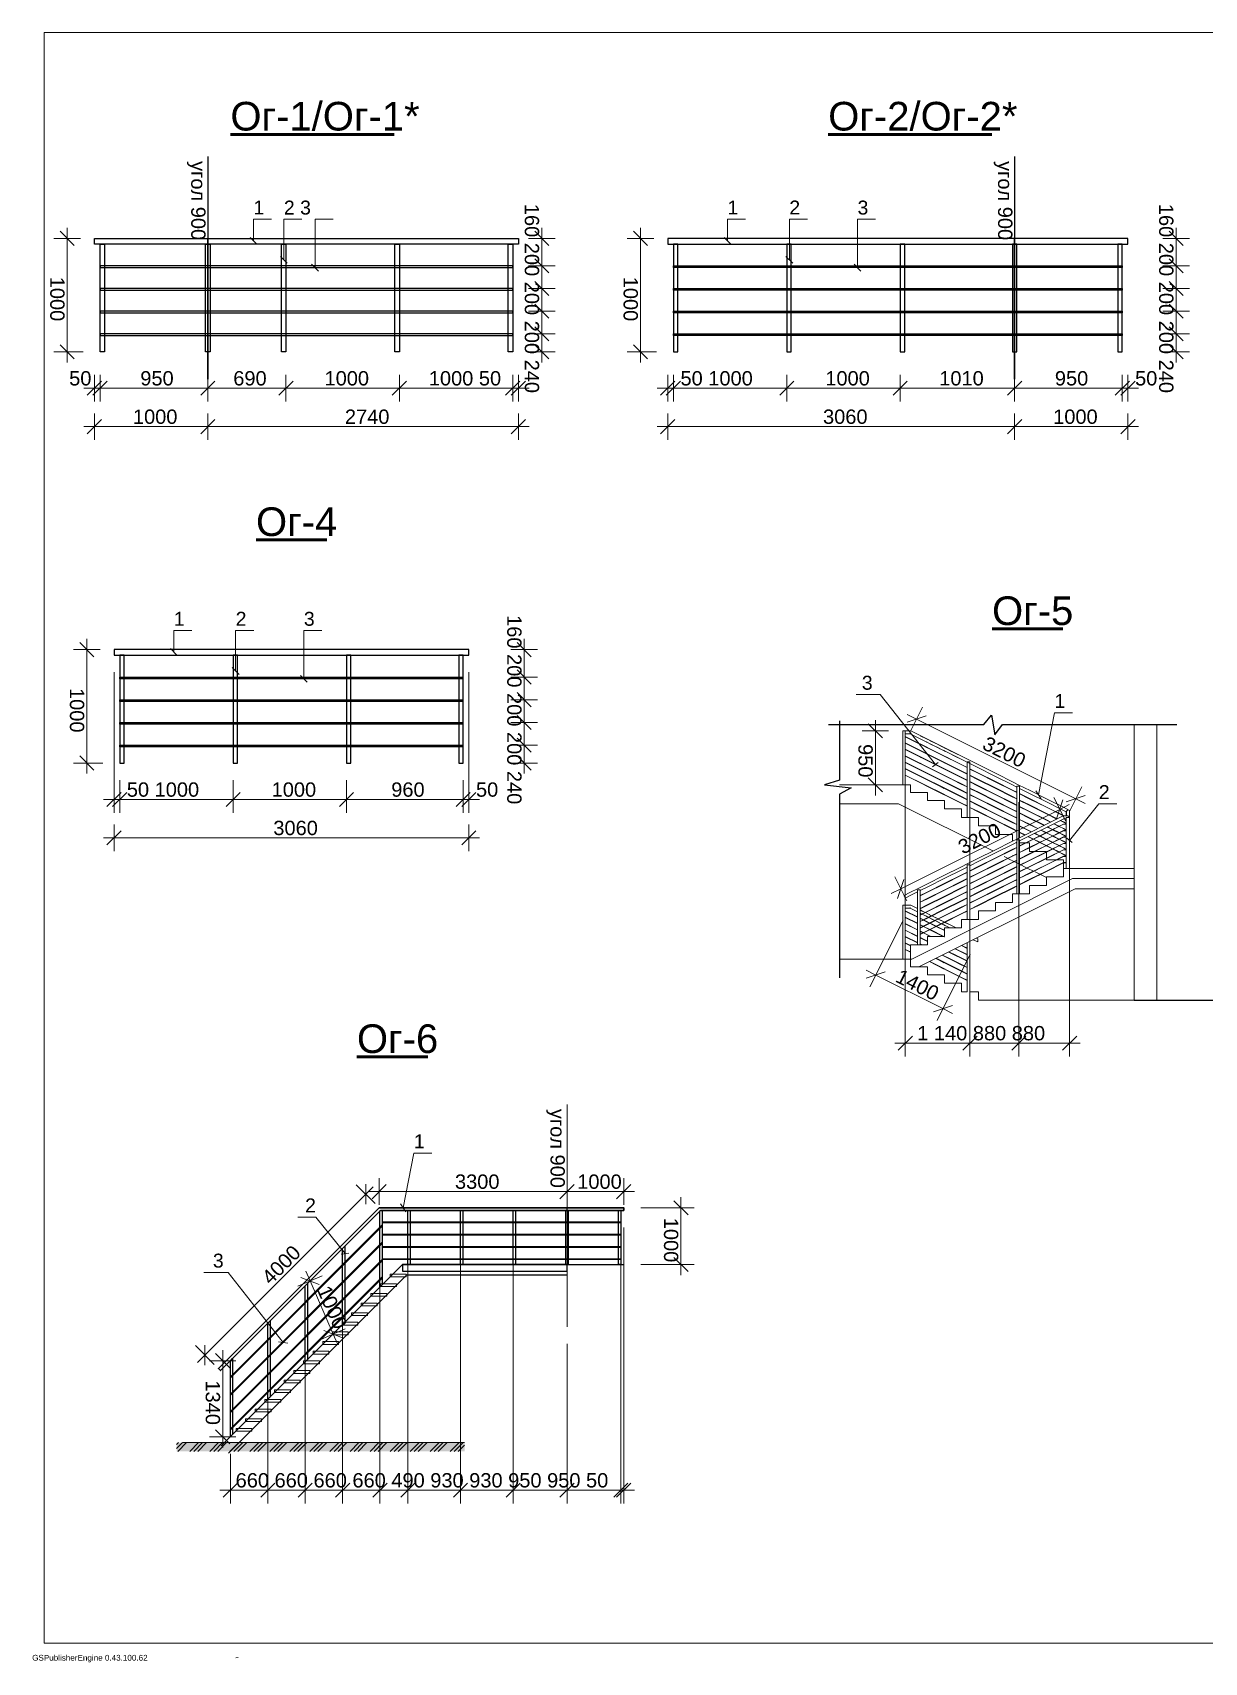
# Model space of a CAD drawing. Header units: millimetres. Extents: x 1372 to 666090, y 1285 to 31551.
# Drawn here: x 384235 to 404704, y 1652 to 30109 of the extents above; entities that cross this region are included whole.
import ezdxf

# ---------------------------------------------------------------- set-up
doc = ezdxf.new("R2010")
doc.units = ezdxf.units.MM
doc.layers.add('PDF _2D - Общий', color=7, linetype='Continuous', true_color=0x7e7e7e)
for name, color, linetype in [('PDF _Аннотация - Общий', 7, 'Continuous'), ('PDF _Геометрия', 7, 'Continuous'), ('PDF _Интерьер - Лестница', 7, 'Continuous'), ('PDF _Интерьер- Перегородка', 7, 'Continuous'), ('PDF _Конструктив - Стены Несущие', 7, 'Continuous'), ('PDF _Размер - Общий', 7, 'Continuous'), ('PDF _Слой ArchiCAD', 7, 'Continuous'), ('PDF _Текст', 7, 'Continuous')]:
    doc.layers.add(name, color=color, linetype=linetype)
doc.styles.add('PDF Arial', font='arial.ttf')

msp = doc.modelspace()

# ---------------------------------------------------------------- linework, layer by layer
at = {"layer": 'PDF _2D - Общий', "color": 7, "lineweight": 20}
for points in [[(386751.3, 5387.3), (386855, 5490.9)], [(386751.3, 5457.3), (386785, 5490.9)], [(386769.6, 5335.6), (386925, 5490.9)], [(386979.6, 5335.6), (387135, 5490.9)], [(387049.6, 5335.6), (387205, 5490.9)], [(387119.6, 5335.6), (387275, 5490.9)], [(387329.7, 5335.6), (387485.1, 5490.9)], [(387399.7, 5335.6), (387555.1, 5490.9)], [(387469.7, 5335.6), (387625.1, 5490.9)], [(387679.7, 5335.6), (387835.1, 5490.9)], [(387749.7, 5335.6), (387905.1, 5490.9)], [(387819.8, 5335.6), (387975.1, 5490.9)], [(388029.8, 5335.6), (388185.2, 5490.9)], [(388099.8, 5335.6), (388255.2, 5490.9)], [(388169.8, 5335.6), (388325.2, 5490.9)], [(388379.8, 5335.6), (388535.2, 5490.9)], [(388449.8, 5335.6), (388605.2, 5490.9)], [(388519.9, 5335.6), (388675.2, 5490.9)], [(388729.9, 5335.6), (388885.3, 5490.9)], [(388799.9, 5335.6), (388955.3, 5490.9)], [(388869.9, 5335.6), (389025.3, 5490.9)], [(389079.9, 5335.6), (389235.3, 5490.9)], [(389150, 5335.6), (389305.3, 5490.9)], [(389220, 5335.6), (389375.3, 5490.9)], [(389430, 5335.6), (389585.4, 5490.9)], [(389500, 5335.6), (389655.4, 5490.9)], [(389570, 5335.6), (389725.4, 5490.9)], [(389780, 5335.6), (389935.4, 5490.9)], [(389850, 5335.6), (390005.4, 5490.9)], [(389920.1, 5335.6), (390075.4, 5490.9)], [(390130.1, 5335.6), (390285.5, 5490.9)], [(390200.1, 5335.6), (390355.5, 5490.9)], [(390270.1, 5335.6), (390425.5, 5490.9)], [(390480.1, 5335.6), (390635.5, 5490.9)], [(390550.2, 5335.6), (390705.5, 5490.9)], [(390620.2, 5335.6), (390775.5, 5490.9)], [(390830.2, 5335.6), (390985.6, 5490.9)], [(390900.2, 5335.6), (391055.6, 5490.9)], [(390970.2, 5335.6), (391125.6, 5490.9)], [(391180.3, 5335.6), (391335.6, 5490.9)], [(391250.3, 5335.6), (391405.6, 5490.9)], [(391320.3, 5335.6), (391475.7, 5490.9)], [(391530.3, 5335.6), (391685.7, 5490.9)], [(391600.3, 5335.6), (391755.7, 5490.9)], [(391670.3, 5335.6), (391780.5, 5445.8)]]:
    msp.add_lwpolyline(points, dxfattribs=at)
at = {"layer": 'PDF _2D - Общий', "color": 7, "lineweight": 0, "true_color": 0xffffff, "transparency": 33554559}
msp.add_solid([(391780.5, 5490.9), (391780.5, 5335.6), (386751.3, 5490.9), (386751.3, 5335.6)], dxfattribs=at)
at = {"layer": 'PDF _Аннотация - Общий', "lineweight": 30}
msp.add_lwpolyline([(394560.8, 9540.3), (393570.7, 9540.3), (390309.8, 9540.3), (387516.6, 6747.3), (387481.6, 6782.3), (390289.3, 9589.8), (393570.7, 9589.8), (394560.8, 9589.8)], close=True, dxfattribs=at)
at = {"layer": 'PDF _Аннотация - Общий', "lineweight": 5}
for points in [[(387689.5, 6640.1), (390342.9, 9293.5)], [(387689.5, 6617.7), (390342.9, 9271.1)], [(390342.9, 9342.3), (393570.7, 9342.3), (394511.3, 9342.3)], [(390342.9, 9326.5), (393570.7, 9326.5), (394511.3, 9326.5)], [(390342.9, 9128.5), (393570.7, 9128.5), (394511.3, 9128.5)], [(390342.9, 9112.6), (393570.7, 9112.6), (394511.3, 9112.6)], [(387689.5, 6337.7), (390342.9, 8991)], [(387689.5, 6315.3), (390342.9, 8968.6)], [(390342.9, 8914.6), (393570.7, 8914.6), (394511.3, 8914.6)], [(390342.9, 8898.8), (393570.7, 8898.8), (394511.3, 8898.8)], [(387689.5, 6035.2), (390342.9, 8688.6)], [(387689.5, 6012.8), (390342.9, 8666.2)], [(390342.9, 8700.7), (393570.7, 8700.7), (394511.3, 8700.7)], [(390342.9, 8684.9), (393570.7, 8684.9), (394511.3, 8684.9)], [(387689.5, 5732.8), (390342.9, 8386.1)], [(387689.5, 5710.4), (390342.9, 8363.7)], [(391780.5, 5490.9), (386860, 5490.9)]]:
    msp.add_lwpolyline(points, dxfattribs=at)
for points in [[(390313.2, 8263.1), (390590.5, 8263.1), (390590.5, 8213.6), (390313.2, 8213.6)], [(390481.6, 8431.4), (390758.8, 8431.4), (390758.8, 8381.9), (390481.6, 8381.9)], [(390144.9, 8094.8), (390422.2, 8094.8), (390422.2, 8045.3), (390144.9, 8045.3)], [(389808.3, 7758.2), (390085.5, 7758.2), (390085.5, 7708.7), (389808.3, 7708.7)], [(389976.6, 7926.5), (390253.8, 7926.5), (390253.8, 7877), (389976.6, 7877)], [(389471.7, 7421.5), (389748.9, 7421.5), (389748.9, 7372), (389471.7, 7372)], [(389640, 7589.8), (389917.2, 7589.8), (389917.2, 7540.3), (389640, 7540.3)], [(389303.4, 7253.3), (389580.6, 7253.3), (389580.6, 7203.8), (389303.4, 7203.8)], [(388966.7, 6916.7), (389243.9, 6916.7), (389243.9, 6867.2), (388966.7, 6867.2)], [(389135, 7085), (389412.3, 7085), (389412.3, 7035.5), (389135, 7035.5)], [(388630.1, 6580), (388907.3, 6580), (388907.3, 6530.5), (388630.1, 6530.5)], [(388798.4, 6748.4), (389075.6, 6748.4), (389075.6, 6698.9), (388798.4, 6698.9)], [(388461.8, 6411.7), (388739, 6411.7), (388739, 6362.2), (388461.8, 6362.2)], [(388125.1, 6075.1), (388402.4, 6075.1), (388402.4, 6025.6), (388125.1, 6025.6)], [(388293.5, 6243.4), (388570.7, 6243.4), (388570.7, 6193.9), (388293.5, 6193.9)], [(387788.5, 5738.5), (388065.7, 5738.5), (388065.7, 5689), (387788.5, 5689)], [(387956.8, 5906.8), (388234, 5906.8), (388234, 5857.3), (387956.8, 5857.3)]]:
    msp.add_lwpolyline(points, close=True, dxfattribs=at)
at = {"layer": 'PDF _Геометрия', "lineweight": 9}
msp.add_lwpolyline([(387785.3, 1731.7), (387824.5, 1739.6)], dxfattribs=at)
at = {"layer": 'PDF _Интерьер - Лестница', "lineweight": 20}
for points in [[(403478.2, 18030.9), (403478.2, 13214.5), (401052.5, 13214.5), (400755.4, 13214.5), (400755.4, 13363), (400608.6, 13363), (400608.6, 14240.9)], [(403874.2, 18030.9), (403874.2, 13214.5)], [(399691.1, 17857.4), (399573.2, 17916.4), (399479.4, 17916.4), (399436.3, 17916.4), (399436.3, 16974.7), (399479.4, 16974.7), (399479.4, 17916.4)], [(399561.5, 17866.8), (399479.4, 17866.8)], [(400559.1, 17166.9), (399479.4, 17706.8), (400559.1, 17166.9), (399479.4, 17706.8), (400559.1, 17166.9), (400539.5, 17176.7)], [(399479.4, 17702.3), (400559.1, 17162.5), (399479.4, 17702.3), (400559.1, 17162.5), (400535.1, 17174.5)], [(399563.2, 17874.1), (399561.9, 17868.7), (399561.5, 17866.8), (399691.1, 17802)], [(402344.5, 16515.4), (402344.5, 16523.1), (402342.9, 16529.7), (402337.8, 16534), (402251.7, 16577.1), (401954.6, 16725.6), (401657.6, 16874.1), (401462.9, 16971.5), (401360.6, 17022.7), (401063.5, 17171.2), (399573.2, 17916.4), (399572.7, 17914.5), (399571.4, 17909.1)], [(401427.1, 16934.1), (401338.4, 16978.4), (401041.4, 17126.9), (400744.4, 17275.4), (399573.2, 17861)], [(399787.5, 17809.2), (399740.6, 17832.6)], [(399844.4, 17725.4), (399740.6, 17777.3)], [(399755.4, 17680.9), (399740.6, 17688.4)], [(399751, 17678.7), (399740.6, 17683.9)], [(399863.2, 17622.6), (399755.4, 17676.5)], [(399867.6, 17624.8), (399865.2, 17626), (399759.9, 17678.7)], [(399899.7, 17753.1), (399875.4, 17765.2), (399791.9, 17807)], [(399956.6, 17669.3), (399853.3, 17720.9), (399848.8, 17723.2)], [(400011.9, 17697), (399904.1, 17750.9)], [(400068.8, 17613.2), (399961, 17667.1)], [(400124.1, 17640.9), (400016.3, 17694.8)], [(399479.4, 17594.6), (400559.1, 17054.7), (399479.4, 17594.6), (400559.1, 17054.7), (400459.3, 17104.6), (400427.3, 17120.6)], [(400559.1, 17050.3), (399479.4, 17590.1), (400559.1, 17050.3), (400457.5, 17101.1), (400422.9, 17118.4)], [(399479.4, 17482.3), (400559.1, 16942.5), (400459.3, 16992.4), (400315.1, 17064.5)], [(400559.1, 16938.1), (399479.4, 17477.9), (400559.1, 16938.1), (400457.5, 16988.8), (400310.7, 17062.3)], [(399479.4, 17370.1), (400559.1, 16830.3), (400459.3, 16880.2), (400202.9, 17008.4)], [(400559.1, 16825.9), (399479.4, 17365.7), (400559.1, 16825.9), (400457.5, 16876.6), (400198.5, 17006.1)], [(399755.4, 17568.7), (399740.6, 17576.2)], [(399751, 17566.5), (399740.6, 17571.7)], [(399755.4, 17456.5), (399740.6, 17463.9)], [(399751, 17454.3), (399740.6, 17459.5)], [(399975.4, 17566.5), (399867.6, 17620.4)], [(399979.9, 17568.7), (399872.1, 17622.6)], [(400181, 17557.1), (400150.3, 17572.4), (400073.2, 17611)], [(400236.3, 17584.8), (400172.4, 17616.7), (400128.6, 17638.7)], [(400216.4, 17446.1), (400160.5, 17474)], [(400161.4, 17361.3), (400160.5, 17361.8)], [(400225.2, 17446.1), (400162.3, 17477.5)], [(400403.1, 17446.1), (400185.4, 17554.9)], [(400458.4, 17473.7), (400240.8, 17582.5)], [(401349.5, 15988.6), (401349.5, 16109.4), (401052.5, 16109.4), (401052.5, 16257.9), (400755.4, 16257.9), (400755.4, 16406.5), (400608.6, 16406.5), (400559.1, 16406.5), (400559.1, 17376.1), (400608.6, 17376.1), (400608.6, 16406.5)], [(400559.1, 16718.1), (400459.3, 16768), (399479.4, 17257.9)], [(400559.1, 16713.6), (400457.5, 16764.4), (399479.4, 17253.5)], [(400559.1, 16605.9), (400459.3, 16655.7), (399479.4, 17145.7), (400162.3, 16804.3)], [(400559.1, 16601.4), (400457.5, 16652.2), (399479.4, 17141.3), (400160.5, 16800.7)], [(399755.4, 17344.3), (399740.6, 17351.7)], [(399751, 17342.1), (399740.6, 17347.3)], [(401427.1, 16845.1), (401350.4, 16883.5), (401053.4, 17032), (400756.3, 17180.5), (400608.6, 17254.4)], [(401427.1, 16840.7), (401348.6, 16879.9), (401051.6, 17028.4), (400754.5, 17177), (400608.6, 17249.9)], [(401427.1, 16732.9), (401350.4, 16771.3), (401053.4, 16919.8), (400756.3, 17068.3), (400608.6, 17142.2)], [(401427.1, 16728.5), (401348.6, 16767.7), (401051.6, 16916.2), (400754.5, 17064.7), (400608.6, 17137.7)], [(400559.1, 16406.5), (400458.4, 16406.5), (400458.4, 16555), (400161.4, 16555), (400161.4, 16703.5), (399864.3, 16703.5), (399864.3, 16839.1), (399567.3, 16839.1), (399567.3, 16974.7), (398329.7, 16974.7)], [(400160.5, 16912.9), (400086.3, 16950)], [(400162.3, 16916.5), (400090.7, 16952.3)], [(401427.1, 16620.7), (401350.4, 16659), (401053.4, 16807.6), (400756.3, 16956.1), (400608.6, 17030)], [(401427.1, 16616.3), (401348.6, 16655.5), (401051.6, 16804), (400754.5, 16952.5), (400608.6, 17025.5)], [(401427.1, 16508.5), (401350.4, 16546.8), (401053.4, 16695.4), (400756.3, 16843.9), (400608.6, 16917.7)], [(401427.1, 16504.1), (401348.6, 16543.3), (401051.6, 16691.8), (400754.5, 16840.3), (400608.6, 16913.3)], [(401427.1, 16396.3), (401350.4, 16434.6), (401053.4, 16583.1), (400756.3, 16731.7), (400608.6, 16805.5)], [(401427.1, 16391.9), (401348.6, 16431.1), (401051.6, 16579.6), (400754.5, 16728.1), (400608.6, 16801.1)], [(401476.6, 16052.1), (401476.6, 16949.4), (401427.1, 16949.4), (401427.1, 16027.4)], [(402290.1, 16502.6), (402229.5, 16532.8), (401932.5, 16681.3), (401635.5, 16829.9), (401476.6, 16909.3)], [(402254.9, 16431.2), (402241.5, 16437.9), (401944.4, 16586.4), (401647.4, 16735), (401476.6, 16820.4)], [(402246.1, 16431.2), (402239.7, 16434.4), (401942.7, 16582.9), (401645.6, 16731.4), (401476.6, 16816)], [(401427.1, 16284.1), (401350.4, 16322.4), (401053.4, 16470.9), (400756.3, 16619.4), (400608.6, 16693.3)], [(401427.1, 16279.7), (401348.6, 16318.9), (401051.6, 16467.4), (400754.5, 16615.9), (400608.6, 16688.9)], [(401427.1, 16171.9), (401350.4, 16210.2), (401053.4, 16358.7), (400756.3, 16507.2), (400608.6, 16581.1)], [(401427.1, 16167.4), (401348.6, 16206.7), (401051.6, 16355.2), (400754.5, 16503.7), (400608.6, 16576.7)], [(402132.6, 16380.1), (401944.4, 16474.2), (401647.4, 16622.7), (401476.6, 16708.2)], [(402128.2, 16377.9), (401942.7, 16470.7), (401645.6, 16619.2), (401476.6, 16703.7)], [(402020.4, 16324), (401944.4, 16362), (401647.4, 16510.5), (401476.6, 16596)], [(402016, 16321.8), (401942.7, 16358.5), (401645.6, 16507), (401476.6, 16591.5)], [(402299.6, 16515.4), (402290.1, 16515.4), (402290.1, 16431.2)], [(402320.5, 16534), (402311, 16529.7), (402302.8, 16523.1), (402297.2, 16515.4)], [(402349.5, 16406.5), (402349.5, 16515.4), (402340, 16515.4)], [(399691.1, 15104), (399578.4, 15047.7), (399479.4, 14998.2), (399478.5, 14999.9), (399476.1, 15004.7), (399472.5, 15011.8), (399468.3, 15020.3), (399464.1, 15028.8), (399460.5, 15036), (399458.1, 15040.8), (399457.2, 15042.5), (399556.2, 15092), (399704.8, 15166.2), (399853.3, 15240.5), (400150.3, 15389), (400447.3, 15537.5), (400572.7, 15600.2), (400744.4, 15686), (401041.4, 15834.5), (401338.4, 15983), (401440.7, 16034.2), (401635.5, 16131.6), (401932.5, 16280.1), (402234.7, 16431.2), (402319.8, 16431.2), (402329.3, 16429.3), (402337.3, 16424), (402342.7, 16415.9), (402344.5, 16406.5), (402344.5, 16500.1)], [(401908.2, 16267.9), (401647.4, 16398.3), (401476.6, 16483.7)], [(401903.8, 16265.7), (401645.6, 16394.8), (401476.6, 16479.3)], [(401476.6, 15996.8), (401657.6, 16087.3), (401954.6, 16235.8), (402246.4, 16381.7), (402246, 16383.6), (402244.7, 16389)], [(401796, 16211.8), (401647.4, 16286.1), (401476.6, 16371.5)], [(401791.6, 16209.6), (401645.6, 16282.6), (401476.6, 16367.1)], [(402240.3, 16289), (402240.1, 16289.6), (401942.7, 16140.9), (401645.6, 15992.4), (401476.6, 15907.8)], [(401476.6, 15903.4), (401647.4, 15988.8), (401944.4, 16137.4), (402241.1, 16285.7), (402240.9, 16286.2)], [(401683.8, 16155.7), (401647.4, 16173.9), (401476.6, 16259.3)], [(401679.3, 16153.5), (401645.6, 16170.4), (401476.6, 16254.9)], [(402048, 16193.6), (401959.1, 16238)], [(402052.5, 16195.8), (401963.5, 16240.3)], [(402160.2, 16249.7), (402071.3, 16294.1)], [(402164.7, 16251.9), (402075.8, 16296.4)], [(402290.1, 16184.9), (402239.7, 16210), (402164.7, 16247.5)], [(402290.1, 16189.1), (402241.5, 16213.5), (402169.1, 16249.7)], [(402290.1, 16297.1), (402239.7, 16322.2), (402183.5, 16350.3)], [(402290.1, 16301.3), (402241.5, 16325.7), (402188, 16352.5)], [(402236.5, 16424), (402235.2, 16429.3), (402234.7, 16431.2)], [(402240.1, 16289.6), (402290.1, 16289.6)], [(402241.1, 16285.7), (402290.1, 16285.7)], [(402246.4, 16381.7), (402290.1, 16381.7)], [(402349.5, 15515.4), (402349.5, 16406.5), (402290.1, 16406.5), (402290.1, 15515.4)], [(402295, 16431.2), (402295, 16501.4)], [(400608.6, 15562.8), (400766.5, 15641.7), (401063.5, 15790.3), (401360.6, 15938.8), (401427.1, 15972)], [(401427.1, 15960.9), (401404.8, 15960.9)], [(401476.6, 15069.8), (401476.6, 16012.1), (401427.1, 16012.1), (401427.1, 15069.8)], [(402240.3, 16176.8), (402240.1, 16177.4), (401942.7, 16028.7), (401645.6, 15880.2), (401476.6, 15795.6)], [(401476.6, 15791.2), (401647.4, 15876.6), (401944.4, 16025.1), (402241.1, 16173.4), (402240.9, 16174)], [(401571.6, 16099.6), (401476.6, 16147.1)], [(401567.1, 16097.4), (401476.6, 16142.7)], [(402240.3, 16064.6), (402240.1, 16065.2), (401942.7, 15916.5), (401645.6, 15768), (401476.6, 15683.4)], [(401476.6, 15679), (401647.4, 15764.4), (401944.4, 15912.9), (402241.1, 16061.2), (402240.9, 16061.8)], [(401582.7, 15960.9), (401476.6, 15960.9)], [(402240.3, 15952.4), (402240.1, 15953), (401942.7, 15804.3), (401645.6, 15655.7), (401476.6, 15571.2)], [(401476.6, 15566.8), (401647.4, 15652.2), (401944.4, 15800.7), (402241.1, 15949), (402240.9, 15949.6)], [(401646.5, 15880.6), (401646.5, 15960.9), (401591.5, 15960.9)], [(401711.4, 16025.3), (401645.6, 16058.1), (401622.5, 16069.7)], [(401715.8, 16027.5), (401647.4, 16061.7), (401626.9, 16071.9)], [(401823.6, 15969.2), (401715.8, 16023.1)], [(401828, 15971.4), (401720.3, 16025.3)], [(401823.6, 16081.4), (401734.7, 16125.8)], [(401828, 16083.6), (401739.1, 16128)], [(401935.8, 16025.3), (401828, 16079.2)], [(401935.8, 15913.1), (401828, 15966.9)], [(401940.3, 16027.5), (401832.5, 16081.4)], [(401940.3, 15915.3), (401832.5, 15969.2)], [(401935.8, 16137.5), (401846.9, 16181.9)], [(401940.3, 16139.7), (401851.3, 16184.2)], [(402048, 16081.4), (401942.7, 16134.1), (401940.3, 16135.3)], [(402048, 15969.2), (401942.7, 16021.8), (401940.3, 16023.1)], [(402052.5, 16083.6), (401944.7, 16137.5)], [(402052.5, 15971.4), (401944.7, 16025.3)], [(402160.2, 16137.5), (402052.5, 16191.4)], [(402160.2, 16025.3), (402052.5, 16079.2)], [(402160.2, 15913.1), (402052.5, 15966.9)], [(402164.7, 16139.7), (402056.9, 16193.6)], [(402164.7, 16027.5), (402056.9, 16081.4)], [(402164.7, 15915.3), (402056.9, 15969.2)], [(402290.1, 16072.6), (402239.7, 16097.8), (402164.7, 16135.3)], [(402290.1, 15960.4), (402239.7, 15985.5), (402164.7, 16023.1)], [(402290.1, 16076.9), (402241.5, 16101.3), (402169.1, 16137.5)], [(402290.1, 15964.7), (402241.5, 15989.1), (402169.1, 16025.3)], [(402240.1, 16177.4), (402290.1, 16177.4)], [(402240.1, 16065.2), (402290.1, 16065.2)], [(402240.1, 15953), (402290.1, 15953)], [(402241.1, 16173.4), (402290.1, 16173.4)], [(402241.1, 16061.2), (402290.1, 16061.2)], [(402241.1, 15949), (402290.1, 15949)], [(400608.6, 15473.8), (400754.5, 15546.8), (401051.6, 15695.4), (401348.6, 15843.9), (401427.1, 15883.1)], [(400608.6, 15469.4), (400756.3, 15543.3), (401053.4, 15691.8), (401350.4, 15840.3), (401427.1, 15878.7)], [(400608.6, 15361.6), (400754.5, 15434.6), (401051.6, 15583.1), (401348.6, 15731.7), (401427.1, 15770.9)], [(400608.6, 15357.2), (400756.3, 15431.1), (401053.4, 15579.6), (401350.4, 15728.1), (401427.1, 15766.5)], [(400608.6, 15249.4), (400754.5, 15322.4), (401051.6, 15470.9), (401348.6, 15619.4), (401427.1, 15658.7)], [(400608.6, 15245), (400756.3, 15318.9), (401053.4, 15467.4), (401350.4, 15615.9), (401427.1, 15654.2)], [(401356.9, 15735.8), (401349.5, 15739.5)], [(402240.3, 15840.2), (402240.1, 15840.8), (401942.7, 15692.1), (401645.6, 15543.5), (401476.6, 15459)], [(401476.6, 15454.6), (401647.4, 15540), (401944.4, 15688.5), (402241.1, 15836.8), (402240.9, 15837.4)], [(402240.3, 15728), (402240.1, 15728.6), (401942.7, 15579.8), (401645.6, 15431.3), (401476.6, 15346.8)], [(401476.6, 15342.4), (401647.4, 15427.8), (401944.4, 15576.3), (402241.1, 15724.6), (402240.9, 15725.2)], [(401734.5, 15812.4), (401646.5, 15812.4), (401646.5, 15876.2)], [(401943.6, 15804.7), (401943.6, 15812.4), (401743.4, 15812.4)], [(402048, 15856.9), (401942.7, 15909.6), (401940.3, 15910.8)], [(401943.6, 15692.5), (401943.6, 15800.3)], [(402110.7, 15663.9), (401943.6, 15663.9), (401943.6, 15688.1)], [(402052.5, 15859.2), (401944.7, 15913.1)], [(402160.2, 15800.8), (402052.5, 15854.7)], [(402164.7, 15803.1), (402056.9, 15856.9)], [(402240.6, 15616.4), (402240.6, 15663.9), (402193.8, 15663.9), (402119.6, 15663.9)], [(402290.1, 15848.2), (402239.7, 15873.3), (402164.7, 15910.8)], [(402290.1, 15736), (402239.7, 15761.1), (402164.7, 15798.6)], [(402290.1, 15852.5), (402241.5, 15876.9), (402169.1, 15913.1)], [(402290.1, 15740.3), (402241.5, 15764.7), (402169.1, 15800.8)], [(402240.1, 15840.8), (402290.1, 15840.8)], [(402240.1, 15728.6), (402290.1, 15728.6)], [(402241.1, 15836.8), (402290.1, 15836.8)], [(402241.1, 15724.6), (402290.1, 15724.6)], [(399567.3, 14030.2), (399567.3, 14178.7), (399864.3, 14178.7), (399864.3, 14327.2), (400161.4, 14327.2), (400161.4, 14475.8), (400458.4, 14475.8), (400458.4, 14624.3), (400755.4, 14624.3), (400755.4, 14772.8), (401052.5, 14772.8), (401052.5, 14921.3), (401349.5, 14921.3), (401349.5, 15069.8), (401646.5, 15069.8), (401646.5, 15218.3), (401943.6, 15218.3), (401943.6, 15366.8), (402240.6, 15366.8), (402240.6, 15515.4)], [(399740.6, 15128.8), (399875.4, 15196.2), (400172.4, 15344.7), (400469.5, 15493.2), (400559.1, 15538)], [(399740.6, 15039.9), (399863.5, 15101.3), (400160.5, 15249.8), (400457.5, 15398.3), (400559.1, 15449.1)], [(399740.6, 15035.4), (399865.2, 15097.8), (400162.3, 15246.3), (400459.3, 15394.8), (400559.1, 15444.7)], [(400608.6, 14624.3), (400608.6, 15578.1), (400559.1, 15578.1), (400559.1, 14624.3)], [(400608.6, 15137.2), (400754.5, 15210.2), (401051.6, 15358.7), (401348.6, 15507.2), (401427.1, 15546.5)], [(400608.6, 15132.8), (400756.3, 15206.7), (401053.4, 15355.2), (401350.4, 15503.7), (401427.1, 15542)], [(400608.6, 15025), (400754.5, 15098), (401051.6, 15246.5), (401348.6, 15395), (401427.1, 15434.2)], [(400608.6, 15020.6), (400756.3, 15094.5), (401053.4, 15243), (401350.4, 15391.5), (401427.1, 15429.8)], [(402240.3, 15615.8), (402240.1, 15616.4), (401942.7, 15467.6), (401645.6, 15319.1), (401476.6, 15234.6)], [(401476.6, 15230.1), (401647.4, 15315.6), (401944.4, 15464.1), (402241.1, 15612.4), (402240.9, 15613)], [(402240.1, 15616.4), (402290.1, 15616.4)], [(402240.6, 15612.2), (402240.6, 15515.4), (403478.2, 15515.4)], [(402241.1, 15612.4), (402290.1, 15612.4)], [(399740.6, 14178.7), (399740.6, 15144.1), (399691.1, 15144.1), (399691.1, 14178.7)], [(399740.6, 14927.6), (399863.5, 14989.1), (400160.5, 15137.6), (400457.5, 15286.1), (400559.1, 15336.9)], [(399740.6, 14923.2), (399865.2, 14985.5), (400162.3, 15134.1), (400459.3, 15282.6), (400559.1, 15332.5)], [(399740.6, 14815.4), (399863.5, 14876.9), (400160.5, 15025.4), (400457.5, 15173.9), (400559.1, 15224.7)], [(399740.6, 14811), (399865.2, 14873.3), (400162.3, 15021.8), (400459.3, 15170.4), (400559.1, 15220.2)], [(399740.6, 14703.2), (399863.5, 14764.7), (400160.5, 14913.2), (400457.5, 15061.7), (400559.1, 15112.5)], [(399740.6, 14698.8), (399865.2, 14761.1), (400162.3, 14909.6), (400459.3, 15058.1), (400559.1, 15108)], [(400608.6, 14912.8), (400754.5, 14985.8), (401051.6, 15134.3), (401348.6, 15282.8), (401427.1, 15322)], [(400608.6, 14908.4), (400756.3, 14982.2), (401053.4, 15130.8), (401350.4, 15279.3), (401427.1, 15317.6)], [(400608.6, 14800.6), (400754.5, 14873.6), (401051.6, 15022.1), (401348.6, 15170.6), (401427.1, 15209.8)], [(400608.6, 14796.2), (400756.3, 14870), (401053.4, 15018.5), (401350.4, 15167.1), (401427.1, 15205.4)], [(399436.3, 13931.2), (399436.3, 14872.9), (399479.4, 14872.9), (399573.2, 14872.9), (399691.1, 14813.9), (399573.2, 14872.9), (399572.7, 14871), (399571.4, 14865.6)], [(399479.4, 13931.2), (399479.4, 14872.9)], [(399561.5, 14823.4), (399479.4, 14823.4)], [(399563.2, 14830.6), (399561.9, 14825.3), (399561.5, 14823.4), (399691.1, 14758.6), (399573.2, 14817.5)], [(399740.6, 14591), (399863.5, 14652.4), (400160.5, 14801), (400457.5, 14949.5), (400559.1, 15000.3)], [(399740.6, 14586.6), (399865.2, 14648.9), (400162.3, 14797.4), (400459.3, 14945.9), (400559.1, 14995.8)], [(399740.6, 14478.8), (399863.5, 14540.2), (400160.5, 14688.8), (400457.5, 14837.3), (400559.1, 14888)], [(399740.6, 14474.4), (399865.2, 14536.7), (400162.3, 14685.2), (400459.3, 14833.7), (400559.1, 14883.6)], [(399691.1, 14553), (399479.4, 14658.9)], [(399691.1, 14445.2), (399479.4, 14551.1)], [(399787.5, 14765.7), (399740.6, 14789.2), (399826.5, 14746.2), (399791.9, 14763.5)], [(399740.6, 14366.6), (399863.5, 14428), (400160.5, 14576.5), (400457.5, 14725.1), (400559.1, 14775.8)], [(399740.6, 14362.2), (399865.2, 14424.5), (400162.3, 14573), (400459.3, 14721.5), (400559.1, 14771.4)], [(399755.4, 14637.5), (399740.6, 14644.9), (399794.5, 14618), (399759.9, 14635.3)], [(399794.5, 14618), (399740.6, 14644.9)], [(399751, 14635.3), (399740.6, 14640.5), (399790, 14615.7), (399755.4, 14633.1)], [(399790, 14615.7), (399740.6, 14640.5)], [(399755.4, 14525.3), (399740.6, 14532.7), (399794.5, 14505.7), (399740.6, 14532.7), (399794.5, 14505.7), (399740.6, 14532.7)], [(399751, 14523.1), (399740.6, 14528.3), (399790, 14503.5), (399740.6, 14528.3), (399790, 14503.5)], [(399844.4, 14681.9), (399775.6, 14716.3), (399883.4, 14662.4), (399853.3, 14677.5), (399848.8, 14679.7)], [(399863.2, 14579.2), (399794.5, 14613.5), (399902.3, 14559.6), (399867.6, 14576.9)], [(399902.3, 14559.6), (399794.5, 14613.5)], [(399867.6, 14581.4), (399865.2, 14582.6), (399798.9, 14615.7), (399906.7, 14561.9)], [(399798.9, 14615.7), (399906.7, 14561.9), (399872.1, 14579.2)], [(399899.7, 14709.6), (399875.4, 14721.8), (399831, 14744), (399938.7, 14690.1), (399904.1, 14707.4)], [(399956.6, 14625.8), (399887.8, 14660.2), (399995.6, 14606.3), (399961, 14623.6)], [(399975.4, 14523.1), (399906.7, 14557.4), (400014.5, 14503.5), (399906.7, 14557.4)], [(399979.9, 14525.3), (399911.1, 14559.6), (400018.9, 14505.7), (399911.1, 14559.6)], [(400011.9, 14653.5), (399943.2, 14687.9), (400051, 14634), (400016.3, 14651.3)], [(400068.8, 14569.7), (400000, 14604.1), (400107.8, 14550.2), (400073.2, 14567.5)], [(400124.1, 14597.4), (400055.4, 14631.8), (400163.2, 14577.9), (400128.6, 14595.2)], [(400181, 14513.6), (400150.3, 14529), (400112.3, 14548), (400256.7, 14475.8), (400185.4, 14511.4)], [(400236.3, 14541.3), (400172.4, 14573.2), (400167.6, 14575.7), (400367.4, 14475.8), (400240.8, 14539.1)], [(399691.1, 14333), (399479.4, 14438.9)], [(399691.1, 14220.8), (399479.4, 14326.7)], [(399567.3, 13919.5), (399567.3, 14030.2), (399567.3, 14178.7), (399864.3, 14178.7), (399864.3, 14327.2), (400161.4, 14327.2), (400161.4, 14475.8)], [(399755.4, 14413.1), (399740.6, 14420.5), (399794.5, 14393.5), (399740.6, 14420.5), (399794.5, 14393.5)], [(399751, 14410.8), (399740.6, 14416.1), (399790, 14391.3), (399740.6, 14416.1)], [(399755.4, 14300.8), (399740.6, 14308.3), (399864.3, 14246.4)], [(399751, 14298.6), (399740.6, 14303.8), (399864.3, 14242), (399740.6, 14303.8)], [(399902.3, 14447.4), (399794.5, 14501.3)], [(399927.1, 14327.2), (399798.9, 14391.3)], [(400142.6, 14327.2), (399906.7, 14445.2)], [(400161.4, 14317.9), (400160.5, 14318.3)], [(400722.9, 14298), (400747.2, 14285.9), (400744.4, 14231.9), (400667.5, 14270.4)], [(400559.1, 14216.1), (400559.1, 13363), (400458.4, 13363), (400458.4, 13511.5), (400161.4, 13511.5), (400161.4, 13660), (399864.3, 13660), (399864.3, 13795.6), (399567.3, 13795.6), (399567.3, 13931.2), (398329.7, 13931.2), (399590.7, 13931.2)], [(399567.3, 14170.5), (399479.4, 14214.5)], [(399567.3, 14166.1), (399479.4, 14210)], [(399775.2, 14178.7), (399740.6, 14196.1)], [(400559.1, 13674.6), (400459.3, 13724.5), (400017.5, 13945.4)], [(400559.1, 13782.4), (400125.3, 13999.3), (400559.1, 13782.4), (400457.5, 13833.2), (400198.5, 13962.7)], [(400129.7, 14001.5), (400559.1, 13786.8), (400459.3, 13836.7), (400202.9, 13964.9)], [(400559.1, 13894.6), (400237.5, 14055.4), (400559.1, 13894.6), (400457.5, 13945.4), (400310.7, 14018.8)], [(400242, 14057.6), (400559.1, 13899), (400459.3, 13948.9), (400315.1, 14021)], [(400559.1, 14006.8), (400349.7, 14111.5), (400559.1, 14006.8), (400457.5, 14057.6), (400422.9, 14074.9)], [(400354.2, 14113.7), (400559.1, 14011.2), (400354.2, 14113.7), (400559.1, 14011.2), (400459.3, 14061.1), (400427.3, 14077.1)], [(400461.9, 14167.6), (400559.1, 14119), (400461.9, 14167.6), (400559.1, 14119), (400535.1, 14131)], [(400559.1, 14123.5), (400466.4, 14169.8), (400559.1, 14123.5), (400466.4, 14169.8), (400559.1, 14123.5), (400539.5, 14133.2)], [(400559.1, 13558), (400457.5, 13608.7), (399900.9, 13887.1), (400160.5, 13757.3)], [(400559.1, 13562.4), (400459.3, 13612.3), (399905.3, 13889.3), (400162.3, 13760.8)], [(400559.1, 13670.2), (400457.5, 13721), (400013.1, 13943.2)], [(400160.5, 13869.5), (400086.3, 13906.6)], [(400162.3, 13873), (400090.7, 13908.8)]]:
    msp.add_lwpolyline(points, dxfattribs=at)
for points in [[(399479.4, 17819), (400559.1, 17279.1)], [(399479.4, 17814.5), (400559.1, 17274.7)], [(399479.4, 14775.5), (399691.1, 14669.7)], [(399479.4, 14771.1), (399691.1, 14665.2)], [(399479.4, 14663.3), (399691.1, 14557.4)], [(399479.4, 14663.3), (399691.1, 14557.4)], [(399479.4, 14658.9), (399691.1, 14553)], [(399479.4, 14551.1), (399691.1, 14445.2)], [(399479.4, 14546.7), (399691.1, 14440.8)], [(399740.6, 14733.8), (399771.2, 14718.5)], [(399479.4, 14434.4), (399691.1, 14328.6)], [(399479.4, 14322.2), (399691.1, 14216.4)], [(399794.5, 14501.3), (399902.3, 14447.4)], [(399794.5, 14389.1), (399918.2, 14327.2)], [(399798.9, 14503.5), (399906.7, 14449.6)], [(399798.9, 14503.5), (399906.7, 14449.6)], [(399798.9, 14391.3), (399927.1, 14327.2)], [(399906.7, 14445.2), (400142.6, 14327.2)], [(399911.1, 14447.4), (400151.5, 14327.2)], [(399911.1, 14447.4), (400151.5, 14327.2)], [(400018.9, 14501.3), (400161.4, 14430.1)], [(400023.3, 14503.5), (400161.4, 14434.5)], [(399479.4, 14102.2), (399567.3, 14058.3)], [(399479.4, 14097.8), (399567.3, 14053.8)], [(399740.6, 14191.6), (399766.4, 14178.7)]]:
    msp.add_lwpolyline(points, close=True, dxfattribs=at)
at = {"layer": 'PDF _Интерьер- Перегородка', "lineweight": 5}
for points in [[(388093.3, 26473.6), (388093.3, 26848.6), (388408.3, 26848.6)], [(388624.9, 26142.2), (388624.9, 26848.6), (388939.9, 26848.6)], [(389169.2, 26005.5), (389169.2, 26848.6), (389484.2, 26848.6)], [(396373.7, 26473.6), (396373.7, 26848.6), (396688.7, 26848.6)], [(397453.6, 26142.2), (397453.6, 26848.6), (397768.6, 26848.6)], [(398645.1, 26005.5), (398645.1, 26848.6), (398960.1, 26848.6)], [(386702.5, 19292.8), (386702.5, 19667.9), (387017.5, 19667.9)], [(387782.3, 18961.5), (387782.3, 19667.9), (388097.4, 19667.9)], [(388973.8, 18824.7), (388973.8, 19667.9), (389288.9, 19667.9)], [(400003.9, 17327.8), (399042, 18551.4), (398619.3, 18551.4)], [(401806.1, 16799.9), (402086.3, 18232.7), (402401.3, 18232.7)], [(402349.5, 16005.5), (402859.8, 16641), (403174.8, 16641)], [(390709.6, 9589.8), (390896.4, 10545.4), (391211.5, 10545.4)], [(389693.6, 8789.1), (389183.4, 9424.5), (388868.3, 9424.5)], [(388612.5, 7238.3), (387650.6, 8461.7), (387227.9, 8461.7)]]:
    msp.add_lwpolyline(points, dxfattribs=at)
at = {"layer": 'PDF _Интерьер- Перегородка', "lineweight": 20}
for points in [[(388033.9, 26533), (388152.7, 26414.2)], [(396314.3, 26533), (396433.1, 26414.2)], [(388565.5, 26201.6), (388684.3, 26082.8)], [(397394.2, 26201.6), (397513, 26082.8)], [(389109.7, 26064.9), (389228.6, 25946.1)], [(398585.7, 26064.9), (398704.5, 25946.1)], [(386643, 19352.2), (386761.9, 19233.4)], [(387722.9, 19020.9), (387841.7, 18902.1)], [(388914.4, 18884.1), (389033.2, 18765.3)], [(399957.2, 17291.1), (400050.6, 17364.6)], [(401759.2, 16869.6), (401853, 16730.2)], [(401006.3, 15822.5), (399363.3, 16644.1), (398329.7, 16644.1)], [(402303.2, 16042.7), (402395.8, 15968.3)], [(401327.5, 15662), (401208.1, 15721.7)], [(401463.4, 15594), (401342.2, 15654.6)], [(401596, 15527.7), (401476.6, 15587.4)], [(401732.9, 15459.3), (401610.7, 15520.4)], [(401943.6, 15353.9), (401745.1, 15453.2)], [(402240.6, 15515.4), (403478.2, 15515.4), (403478.2, 15456)], [(403478.2, 15337.1), (402402.6, 15337.1), (399590.7, 13931.2)], [(403478.2, 15158.9), (402444.6, 15158.9), (399718, 13795.6)], [(390662.7, 9659.6), (390756.5, 9520.1)], [(389625.8, 8778.6), (389761.4, 8799.5)], [(388529.1, 7248.2), (388695.9, 7228.3)]]:
    msp.add_lwpolyline(points, dxfattribs=at)
at = {"layer": 'PDF _Конструктив - Стены Несущие', "lineweight": 25}
for points in [[(387294.9, 27943.1), (387294.9, 24058), (387294.9, 24536.2), (387294.9, 26516.4)], [(401388.9, 27943.1), (401388.9, 24058), (401388.9, 24536.2), (401388.9, 26516.4)], [(391757.3, 18824.7), (385757.3, 18824.7), (385757.3, 18856.4), (391757.3, 18856.4)], [(391757.3, 18428.7), (385757.3, 18428.7), (385757.3, 18460.4), (391757.3, 18460.4)], [(391757.3, 18032.7), (385757.3, 18032.7), (385757.3, 18064.3), (391757.3, 18064.3)], [(398329.7, 18092.4), (398329.7, 17056), (398066, 16974.4), (398536.1, 16921.7), (398329.7, 16809.4), (398329.7, 14882.6), (398329.7, 14616), (398329.7, 13603)], [(398138, 18030.9), (400853.2, 18030.9), (400984.5, 18192.5), (401040.8, 17847.1), (401177.9, 18030.9), (404225.1, 18030.9)], [(391757.3, 17636.6), (385757.3, 17636.6), (385757.3, 17668.3), (391757.3, 17668.3)], [(403478.2, 13214.5), (405217.4, 13214.5)], [(390303.3, 8203.7), (390303.3, 9533.9), (390309.8, 9540.3)], [(390342.9, 9540.3), (390342.9, 8243.3)], [(393570.7, 9540.3), (393570.7, 9589.8)], [(389649.9, 7550.2), (389649.9, 8880.4), (389689.5, 8920.1), (389689.5, 7589.8)], [(387531.1, 5431.5), (390699.4, 8599.8), (393570.7, 8599.8), (390699.4, 8599.8), (390699.4, 8480.9), (393570.7, 8480.9), (393570.7, 8599.8), (394560.8, 8599.8)], [(387657.1, 5305.5), (390773.2, 8421.5), (393570.7, 8421.5)], [(388996.4, 6896.9), (388996.4, 8227), (389036, 8266.6), (389036, 6936.5)], [(388343, 6243.4), (388343, 7573.5), (388382.6, 7613.1), (388382.6, 6283)], [(387689.5, 5589.9), (387689.5, 6920.2), (387729.1, 6959.8), (387729.1, 5629.6)]]:
    msp.add_lwpolyline(points, dxfattribs=at)
for points in [[(385314.7, 26516.4), (387294.9, 26516.4), (392720.6, 26516.4), (392720.6, 26417.4), (385314.7, 26417.4)], [(403369.1, 26516.4), (401388.9, 26516.4), (395329.5, 26516.4), (395329.5, 26417.4), (403369.1, 26417.4)], [(385413.7, 26417.4), (385492.9, 26417.4), (385492.9, 24536.2), (385413.7, 24536.2)], [(387255.3, 26417.4), (387334.5, 26417.4), (387334.5, 24536.2), (387255.3, 24536.2)], [(388582, 26417.4), (388661.2, 26417.4), (388661.2, 24536.2), (388582, 24536.2)], [(390562.2, 26417.4), (390641.4, 26417.4), (390641.4, 24536.2), (390562.2, 24536.2)], [(392542.4, 26417.4), (392621.6, 26417.4), (392621.6, 24536.2), (392542.4, 24536.2)], [(395507.8, 26417.4), (395428.6, 26417.4), (395428.6, 24536.2), (395507.8, 24536.2)], [(397488, 26417.4), (397408.7, 26417.4), (397408.7, 24536.2), (397488, 24536.2)], [(399468.2, 26417.4), (399388.9, 26417.4), (399388.9, 24536.2), (399468.2, 24536.2)], [(401428.6, 26417.4), (401349.3, 26417.4), (401349.3, 24536.2), (401428.6, 24536.2)], [(403270.1, 26417.4), (403190.9, 26417.4), (403190.9, 24536.2), (403270.1, 24536.2)], [(385413.7, 26005.5), (392621.6, 26005.5), (392621.6, 26037.2), (385413.7, 26037.2)], [(403270.1, 26005.5), (395428.6, 26005.5), (395428.6, 26037.2), (403270.1, 26037.2)], [(385413.7, 25609.5), (392621.6, 25609.5), (392621.6, 25641.1), (385413.7, 25641.1)], [(403270.1, 25609.5), (395428.6, 25609.5), (395428.6, 25641.1), (403270.1, 25641.1)], [(385413.7, 25213.4), (392621.6, 25213.4), (392621.6, 25245.1), (385413.7, 25245.1)], [(403270.1, 25213.4), (395428.6, 25213.4), (395428.6, 25245.1), (403270.1, 25245.1)], [(385413.7, 24817.4), (392621.6, 24817.4), (392621.6, 24849.1), (385413.7, 24849.1)], [(403270.1, 24817.4), (395428.6, 24817.4), (395428.6, 24849.1), (403270.1, 24849.1)], [(391856.3, 19335.6), (391717.7, 19335.6), (385658.3, 19335.6), (385658.3, 19236.6), (391856.3, 19236.6)], [(385836.5, 19236.6), (385757.3, 19236.6), (385757.3, 17355.4), (385836.5, 17355.4)], [(387816.7, 19236.6), (387737.5, 19236.6), (387737.5, 17355.4), (387816.7, 17355.4)], [(389796.9, 19236.6), (389717.7, 19236.6), (389717.7, 17355.4), (389796.9, 17355.4)], [(391757.3, 19236.6), (391678.1, 19236.6), (391678.1, 17355.4), (391757.3, 17355.4)], [(390828.1, 8599.8), (390788.5, 8599.8), (390788.5, 9540.3), (390828.1, 9540.3)], [(391748.9, 8599.8), (391709.3, 8599.8), (391709.3, 9540.3), (391748.9, 9540.3)], [(392669.7, 8599.8), (392630.1, 8599.8), (392630.1, 9540.3), (392669.7, 9540.3)], [(393590.5, 8599.8), (393550.9, 8599.8), (393550.9, 9540.3), (393590.5, 9540.3)], [(394511.3, 8599.8), (394471.6, 8599.8), (394471.6, 9540.3), (394511.3, 9540.3)]]:
    msp.add_lwpolyline(points, close=True, dxfattribs=at)
at = {"layer": 'PDF _Конструктив - Стены Несущие', "lineweight": 5}
msp.add_lwpolyline([(393570.7, 11394.5), (393570.7, 7509.4)], dxfattribs=at)
at = {"layer": 'PDF _Размер - Общий', "lineweight": 50}
for points in [[(387690.5, 28330.7), (388422, 28330.7), (388613, 28330.7), (388929.8, 28330.7), (389088.3, 28330.7), (389819.8, 28330.7), (390010.8, 28330.7), (390327.7, 28330.7), (390551.3, 28330.7)], [(398132.6, 28330.7), (398864.1, 28330.7), (399055.1, 28330.7), (399371.9, 28330.7), (399530.3, 28330.7), (400261.8, 28330.7), (400452.9, 28330.7), (400769.7, 28330.7), (400993.4, 28330.7)], [(388137.6, 21250.5), (388869.1, 21250.5), (389060.2, 21250.5), (389377, 21250.5)], [(400994.2, 19696), (401725.7, 19696), (401916.7, 19696), (402233.6, 19696)], [(389900.7, 12223.4), (390632.2, 12223.4), (390823.2, 12223.4), (391140, 12223.4)]]:
    msp.add_lwpolyline(points, dxfattribs=at)
at = {"layer": 'PDF _Размер - Общий', "lineweight": 5}
for points in [[(385071.9, 26516.4), (384607.8, 26516.4)], [(384963.6, 26392.6), (384716.1, 26640.2)], [(384839.9, 24350.6), (384839.9, 24536.2), (384839.9, 26516.4), (384839.9, 26702)], [(393361.2, 26516.4), (392897.1, 26516.4)], [(393252.9, 26392.6), (393005.4, 26640.2)], [(393129.2, 24350.6), (393129.2, 24536.2), (393129.2, 24849.1), (393129.2, 25245.1), (393129.2, 25641.1), (393129.2, 26037.2), (393129.2, 26516.4), (393129.2, 26702)], [(395086.7, 26516.4), (394622.6, 26516.4)], [(394978.4, 26392.6), (394730.9, 26640.2)], [(394854.7, 24350.6), (394854.7, 24536.2), (394854.7, 26516.4), (394854.7, 26702)], [(404441.8, 26516.4), (403977.7, 26516.4)], [(404333.5, 26392.6), (404086, 26640.2)], [(404209.7, 24350.6), (404209.7, 24536.2), (404209.7, 24849.1), (404209.7, 25245.1), (404209.7, 25641.1), (404209.7, 26037.2), (404209.7, 26516.4), (404209.7, 26702)], [(393361.2, 26037.2), (392897.1, 26037.2)], [(393005.4, 26160.9), (393252.9, 25913.4)], [(404441.8, 26037.2), (403977.7, 26037.2)], [(404086, 26160.9), (404333.5, 25913.4)], [(393361.2, 25641.1), (392897.1, 25641.1)], [(393005.4, 25764.9), (393252.9, 25517.4)], [(404441.8, 25641.1), (403977.7, 25641.1)], [(404086, 25764.9), (404333.5, 25517.4)], [(393005.4, 25368.9), (393252.9, 25121.3)], [(404086, 25368.9), (404333.5, 25121.3)], [(393361.2, 25245.1), (392897.1, 25245.1)], [(404441.8, 25245.1), (403977.7, 25245.1)], [(393361.2, 24849.1), (392897.1, 24849.1)], [(393005.4, 24972.8), (393252.9, 24725.3)], [(404441.8, 24849.1), (403977.7, 24849.1)], [(404086, 24972.8), (404333.5, 24725.3)], [(385116.7, 24536.2), (384607.8, 24536.2)], [(384716.1, 24660), (384963.6, 24412.4)], [(393361.2, 24536.2), (392897.1, 24536.2)], [(393005.4, 24660), (393252.9, 24412.4)], [(395131.5, 24536.2), (394622.6, 24536.2)], [(394730.9, 24660), (394978.4, 24412.4)], [(404441.8, 24536.2), (403977.7, 24536.2)], [(404086, 24660), (404333.5, 24412.4)], [(385191, 23775.6), (385438.5, 24023.1)], [(385537.5, 24023.1), (385290, 23775.6)], [(385314.7, 23667.3), (385314.7, 24131.4)], [(385413.7, 23667.3), (385413.7, 24131.4)], [(387418.7, 24023.1), (387171.1, 23775.6)], [(387294.9, 23667.3), (387294.9, 24131.4)], [(388785, 24023.1), (388537.5, 23775.6)], [(388661.2, 23667.3), (388661.2, 24131.4)], [(390765.2, 24023.1), (390517.7, 23775.6)], [(390641.4, 23667.3), (390641.4, 24131.4)], [(392497.8, 23775.6), (392745.4, 24023.1)], [(392844.4, 24023.1), (392596.9, 23775.6)], [(392621.6, 23667.3), (392621.6, 24131.4)], [(392720.6, 23667.3), (392720.6, 24131.4)], [(395205.8, 23775.6), (395453.3, 24023.1)], [(395552.3, 24023.1), (395304.8, 23775.6)], [(395329.5, 24131.4), (395329.5, 23667.3)], [(395428.6, 24131.4), (395428.6, 23667.3)], [(397285, 23775.6), (397532.5, 24023.1)], [(397408.7, 24131.4), (397408.7, 23667.3)], [(399265.2, 23775.6), (399512.7, 24023.1)], [(399388.9, 24131.4), (399388.9, 23667.3)], [(401265.2, 23775.6), (401512.7, 24023.1)], [(401388.9, 24131.4), (401388.9, 23667.3)], [(403146.4, 23775.6), (403393.9, 24023.1)], [(403492.9, 24023.1), (403245.4, 23775.6)], [(403270.1, 24131.4), (403270.1, 23667.3)], [(403369.1, 24131.4), (403369.1, 23667.3)], [(385129.1, 23899.4), (385314.7, 23899.4), (385413.7, 23899.4), (387294.9, 23899.4), (388661.2, 23899.4), (390641.4, 23899.4), (392621.6, 23899.4), (392720.6, 23899.4), (392906.3, 23899.4)], [(403554.8, 23899.4), (403369.1, 23899.4), (403270.1, 23899.4), (401388.9, 23899.4), (399388.9, 23899.4), (397408.7, 23899.4), (395428.6, 23899.4), (395329.5, 23899.4), (395143.9, 23899.4)], [(385438.5, 23352.8), (385191, 23105.3)], [(385314.7, 22997), (385314.7, 23461.1)], [(387418.7, 23352.8), (387171.1, 23105.3)], [(387294.9, 22997), (387294.9, 23461.1)], [(392596.9, 23105.3), (392844.4, 23352.8)], [(392720.6, 22997), (392720.6, 23461.1)], [(395453.3, 23352.8), (395205.8, 23105.3)], [(395329.5, 23461.1), (395329.5, 22997)], [(401265.2, 23105.3), (401512.7, 23352.8)], [(401388.9, 23461.1), (401388.9, 22997)], [(403245.4, 23105.3), (403492.9, 23352.8)], [(403369.1, 23461.1), (403369.1, 22997)], [(385129.1, 23229), (385314.7, 23229), (387294.9, 23229), (392720.6, 23229), (392906.3, 23229)], [(403554.8, 23229), (403369.1, 23229), (401388.9, 23229), (395329.5, 23229), (395143.9, 23229)], [(385307.2, 19211.9), (385059.7, 19459.4)], [(385183.4, 17169.8), (385183.4, 17355.4), (385183.4, 19335.6), (385183.4, 19521.3)], [(392946, 19211.9), (392698.5, 19459.4)], [(392822.2, 17169.8), (392822.2, 17355.4), (392822.2, 17668.3), (392822.2, 18064.3), (392822.2, 18460.4), (392822.2, 18856.4), (392822.2, 19335.6), (392822.2, 19521.3)], [(385415.5, 19335.6), (384951.4, 19335.6)], [(393054.3, 19335.6), (392590.2, 19335.6)], [(385658.3, 18939.6), (385658.3, 16486.6)], [(391856.3, 18939.6), (391856.3, 16486.6)], [(393054.3, 18856.4), (392590.2, 18856.4)], [(392698.5, 18980.2), (392946, 18732.7)], [(392698.5, 18584.1), (392946, 18336.6)], [(393054.3, 18460.4), (392590.2, 18460.4)], [(399779.5, 18329), (399571.9, 17913.9)], [(393054.3, 18064.3), (392590.2, 18064.3)], [(392698.5, 18188.1), (392946, 17940.6)], [(399080.2, 17792.6), (398832.7, 18040.1)], [(398956.5, 16789), (398956.5, 16974.7), (398956.5, 17916.4), (398956.5, 18102)], [(402623.2, 16647.7), (402457.2, 16730.7), (399675.7, 18121.5), (399509.7, 18204.5)], [(399841.8, 18176.8), (399509.7, 18066.1)], [(393054.3, 17668.3), (392590.2, 17668.3)], [(392698.5, 17792.1), (392946, 17544.5)], [(399188.5, 17916.4), (398724.4, 17916.4)], [(385059.7, 17479.2), (385307.2, 17231.7)], [(392698.5, 17479.2), (392946, 17231.7)], [(399479.4, 12232.8), (399479.4, 17619.3)], [(385460.3, 17355.4), (384951.4, 17355.4)], [(393054.3, 17355.4), (392590.2, 17355.4)], [(398832.7, 17098.4), (399080.2, 16850.9)], [(400608.6, 12232.8), (400608.6, 17079)], [(385534.5, 16594.8), (385782.1, 16842.4)], [(385881.1, 16842.4), (385633.5, 16594.8)], [(385757.3, 17058.4), (385757.3, 16486.6)], [(387613.7, 16594.8), (387861.3, 16842.4)], [(387737.5, 17058.4), (387737.5, 16486.6)], [(389593.9, 16594.8), (389841.5, 16842.4)], [(389717.7, 17058.4), (389717.7, 16486.6)], [(391633.5, 16594.8), (391881.1, 16842.4)], [(391980.1, 16842.4), (391732.5, 16594.8)], [(391757.3, 17058.4), (391757.3, 16486.6)], [(399188.5, 16974.7), (398724.4, 16974.7)], [(402561, 16938.3), (402353.4, 16523.2)], [(392041.9, 16718.6), (391856.3, 16718.6), (391757.3, 16718.6), (389717.7, 16718.6), (387737.5, 16718.6), (385757.3, 16718.6), (385658.3, 16718.6), (385472.7, 16718.6)], [(399233.4, 15075), (399399.4, 15158), (402176.9, 16546.8), (402343, 16629.8)], [(401462.9, 12232.8), (401462.9, 16674.5)], [(402280.7, 16339.2), (402073.2, 16754.3)], [(402121.6, 16380.7), (402232.3, 16712.8)], [(402291.1, 16675.4), (402623.2, 16786.1)], [(385658.3, 16280.3), (385658.3, 15816.2)], [(391856.3, 16280.3), (391856.3, 15816.2)], [(392041.9, 16048.3), (391856.3, 16048.3), (385658.3, 16048.3), (385472.7, 16048.3)], [(385782.1, 16172), (385534.5, 15924.5)], [(391732.5, 15924.5), (391980.1, 16172)], [(402349.5, 12232.8), (402349.5, 16218.3)], [(399503.2, 14950.5), (399295.7, 15365.6)], [(399454.8, 15324.1), (399344.1, 14992)], [(398859.9, 13446.4), (399440.3, 14607.2)], [(400034, 12859.4), (400614.4, 14020.2)], [(398797.7, 13737), (398963.7, 13654), (400137.7, 13067), (400303.8, 12983.9)], [(399129.7, 13709.3), (398797.7, 13598.6)], [(399971.7, 13011.6), (400303.8, 13122.3)], [(399603.1, 12588.7), (399355.6, 12341.1)], [(400732.3, 12588.7), (400484.8, 12341.1)], [(401586.6, 12588.7), (401339.1, 12341.1)], [(402225.7, 12341.1), (402473.3, 12588.7)], [(399293.7, 12464.9), (399479.4, 12464.9), (400608.6, 12464.9), (401462.9, 12464.9), (402349.5, 12464.9), (402535.1, 12464.9)], [(390217.3, 9661.8), (389889.2, 9990)], [(390053.3, 9650.8), (390053.3, 10000.9)], [(390413, 9996.3), (390165.5, 9748.8)], [(390289.3, 9640.5), (390289.3, 10104.6)], [(393694.4, 9996.3), (393446.9, 9748.8)], [(393570.7, 9640.5), (393570.7, 10104.6)], [(394437, 9748.8), (394684.5, 9996.3)], [(394560.8, 9640.5), (394560.8, 10104.6)], [(387114.3, 6887), (387245.6, 7018.3), (390053.3, 9825.9), (390184.5, 9957.1)], [(390103.6, 9872.6), (390289.3, 9872.6), (393570.7, 9872.6), (394560.8, 9872.6), (394746.4, 9872.6)], [(395684.1, 9466.1), (395436.6, 9713.6)], [(395560.4, 8414.1), (395560.4, 8599.8), (395560.4, 9589.8), (395560.4, 9775.5)], [(395792.4, 9589.8), (394857.8, 9589.8)], [(390303.3, 4426), (390303.3, 9236.9)], [(390788.5, 4426), (390788.5, 9243.3)], [(391709.3, 4426), (391709.3, 9243.3)], [(392630.1, 4426), (392630.1, 9243.3)], [(394511.3, 4426), (394511.3, 9243.3)], [(394560.8, 4426), (394560.8, 9243.3)], [(389649.9, 4426), (389649.9, 8583.4)], [(395792.4, 8599.8), (394857.8, 8599.8)], [(395436.6, 8723.5), (395684.1, 8476)], [(389293.5, 8404.2), (388868.1, 8218.5)], [(389243.7, 8247.5), (388917.8, 8375.2)], [(389559.4, 7215.5), (389485.1, 7385.5), (389080.8, 8311.4), (389006.5, 8481.5)], [(388996.4, 4426), (388996.4, 7930)], [(389697.8, 7478.4), (389272.5, 7292.7)], [(389322.2, 7449.4), (389648.1, 7321.6)], [(387409.7, 6854.2), (387081.5, 7182.4)], [(387245.6, 7193.3), (387245.6, 6843.3)], [(388343, 4426), (388343, 7276.6)], [(393570.7, 4426), (393570.7, 7212.4)], [(387787.8, 6920.2), (387323.7, 6920.2)], [(387679.5, 6796.4), (387432, 7043.9)], [(387555.8, 5404.3), (387555.8, 5589.9), (387555.8, 6920.2), (387555.8, 7105.8)], [(387432, 5713.7), (387679.5, 5466.2)], [(387787.8, 5589.9), (387323.7, 5589.9)], [(387689.5, 4426), (387689.5, 5292.9)], [(387503.8, 4658.1), (387689.5, 4658.1), (388343, 4658.1), (388996.4, 4658.1), (389649.9, 4658.1), (390303.3, 4658.1), (390788.5, 4658.1), (391709.3, 4658.1), (392630.1, 4658.1), (393570.7, 4658.1), (394511.3, 4658.1), (394560.8, 4658.1), (394746.4, 4658.1)], [(387813.3, 4781.8), (387565.7, 4534.3)], [(388466.7, 4781.8), (388219.2, 4534.3)], [(389120.2, 4781.8), (388872.7, 4534.3)], [(389773.7, 4781.8), (389526.1, 4534.3)], [(390427.1, 4781.8), (390179.6, 4534.3)], [(390912.3, 4781.8), (390664.7, 4534.3)], [(391833, 4781.8), (391585.5, 4534.3)], [(392753.8, 4781.8), (392506.3, 4534.3)], [(393694.4, 4781.8), (393446.9, 4534.3)], [(394387.5, 4534.3), (394635, 4781.8)], [(394684.5, 4781.8), (394437, 4534.3)]]:
    msp.add_lwpolyline(points, dxfattribs=at)
at = {"layer": 'PDF _Слой ArchiCAD', "lineweight": 20}
msp.add_lwpolyline([(384434.7, 30109), (423543.5, 30109), (423543.5, 1990.3), (384434.7, 1990.3)], close=True, dxfattribs=at)

# ---------------------------------------------------------------- texts
at = {"layer": 'PDF _Текст', "attachment_point": 7, "style": 'PDF Arial'}
for s, insert, char_height in [('Ог-1/Ог-1*', (387690.5, 28392.1), 500.28), ('Ог-2/Ог-2*', (398132.6, 28392.1), 500.28), ('1', (388093.3, 26933.5), 243), ('2 3', (388624.9, 26929.1), 242.99), ('1', (396373.7, 26933.5), 243), ('2', (397453.6, 26933.5), 243), ('3', (398645.1, 26929.1), 243), ('50', (384874.1, 23944.3), 250.14), ('950', (386116.7, 23944.3), 250.14), ('690', (387740.5, 23944.3), 250.14), ('1000', (389334.5, 23944.3), 250.14), ('1000 50', (391156.3, 23944.3), 250.14), ('50 1000', (395552.3, 23944.3), 250.14), ('1000', (398082, 23944.3), 250.14), ('1010', (400072.1, 23944.3), 250.14), ('950', (402091.9, 23944.3), 250.14), ('50', (403492.9, 23944.3), 250.14), ('1000', (385988, 23274), 250.14), ('2740', (389690.9, 23274), 250.14), ('3060', (398042.4, 23274), 250.14), ('1000', (402062.2, 23274), 250.14), ('Ог-4', (388137.6, 21312), 500.28), ('Ог-5', (400994.2, 19757.5), 500.28), ('1', (386702.4, 19752.7), 243), ('2', (387782.3, 19752.7), 243), ('3', (388973.8, 19748.3), 243), ('3', (398719.7, 18631.9), 243), ('1', (402086.3, 18317.5), 243), ('50 1000', (385881.1, 16763.6), 250.14), ('1000', (388410.8, 16763.6), 250.14), ('960', (390499.9, 16763.6), 250.14), ('50', (391980.1, 16763.6), 250.14), ('2', (402859.7, 16725.9), 243), ('3060', (388440.5, 16093.3), 250.14), ('Ог-6', (389900.7, 12284.9), 500.28), ('1 140 880 880', (399687.5, 12509.9), 250.14), ('1', (390896.4, 10630.3), 243), ('3300', (391613.1, 9917.6), 250.14), ('1000', (393748.9, 9917.6), 250.14), ('2', (388995.5, 9509.4), 243), ('3', (387384.3, 8542.2), 243), ('660 660 660 660 490 930 930 950 950 50', (387781.9, 4702.9), 250.14)]:
    msp.add_mtext(s, dxfattribs=dict(at, insert=insert, char_height=char_height))
at = {"layer": 'PDF _Текст', "char_height": 250.14, "attachment_point": 7, "style": 'PDF Arial'}
for s, insert, rotation in [('угол 900', (386930.4, 27865.6), 270), ('угол 900', (401024.4, 27865.6), 270), ('160 200 200 200 240', (392828.8, 27118.8), 270), ('160 200 200 200 240', (403909.3, 27118.8), 270), ('1000', (384539.5, 25846.5), 270), ('1000', (394554.3, 25846.5), 270), ('160 200 200 200 240', (392521.8, 19938), 270), ('1000', (384883, 18665.7), 270), ('950', (398656.1, 17686.5), 270), ('3200', (400803.2, 17608), 333.4), ('3200', (400484.7, 15750.9), 26.50002), ('1400', (399287.4, 13542.4), 333.4), ('угол 900', (393206.2, 11316.9), 270), ('1000', (395260, 9415), 270), ('4000', (388393.6, 8229.8), 45), ('1000', (389197.4, 8156.8), 293.5), ('1340', (387255.3, 6575.2), 270)]:
    msp.add_mtext(s, dxfattribs=dict(at, insert=insert, rotation=rotation))
at = {"layer": 'PDF _Текст', "color": 7, "true_color": 0xffffff, "insert": (384227.9, 1651.9), "char_height": 101.01, "attachment_point": 7, "style": 'PDF Arial'}
msp.add_mtext('GSPublisherEngine 0.43.100.62', dxfattribs=at)

doc.saveas('drawing.dxf')
